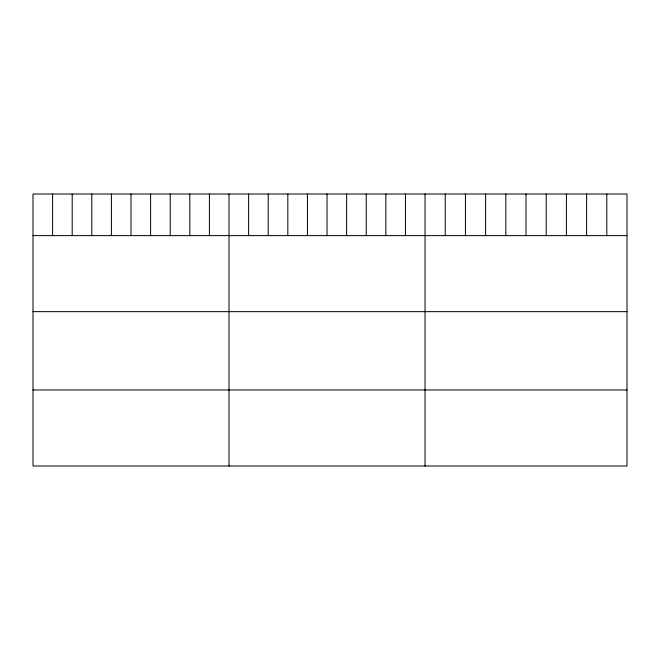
<?xml version="1.0" encoding="UTF-8"?>
<svg xmlns="http://www.w3.org/2000/svg" width="660" height="660" viewBox="0 0 660 660"><rect width="100%" height="100%" fill="white"/><g stroke="black" fill="none" stroke-linecap="round" stroke-linejoin="round"><path stroke-width="0.99" d="M627 235.62L627 465.993L33 465.993L33 194.007L627 194.007L627 235.62L33 235.62M33 311.644L627 311.644M33 389.969L627 389.969M606.804 194.007L606.804 235.62M586.608 194.007L586.608 235.62M566.412 194.007L566.412 235.62M546.216 194.007L546.216 235.62M526.02 194.007L526.02 235.62M505.824 194.007L505.824 235.62M485.628 194.007L485.628 235.62M465.432 194.007L465.432 235.62M445.236 194.007L445.236 235.62M425.04 194.007L425.04 465.993M405.438 194.007L405.438 235.62M385.836 194.007L385.836 235.62M366.234 194.007L366.234 235.62M346.632 194.007L346.632 235.62M327.03 194.007L327.03 235.62M307.428 194.007L307.428 235.62M287.826 194.007L287.826 235.62M268.224 194.007L268.224 235.62M248.622 194.007L248.622 235.62M229.02 194.007L229.02 465.993M209.418 194.007L209.418 235.62M189.816 194.007L189.816 235.62M170.214 194.007L170.214 235.62M150.612 194.007L150.612 235.62M131.01 194.007L131.01 235.62M111.408 194.007L111.408 235.62M91.806 194.007L91.806 235.62M72.204 194.007L72.204 235.62M52.602 194.007L52.602 235.62"/></g></svg>
